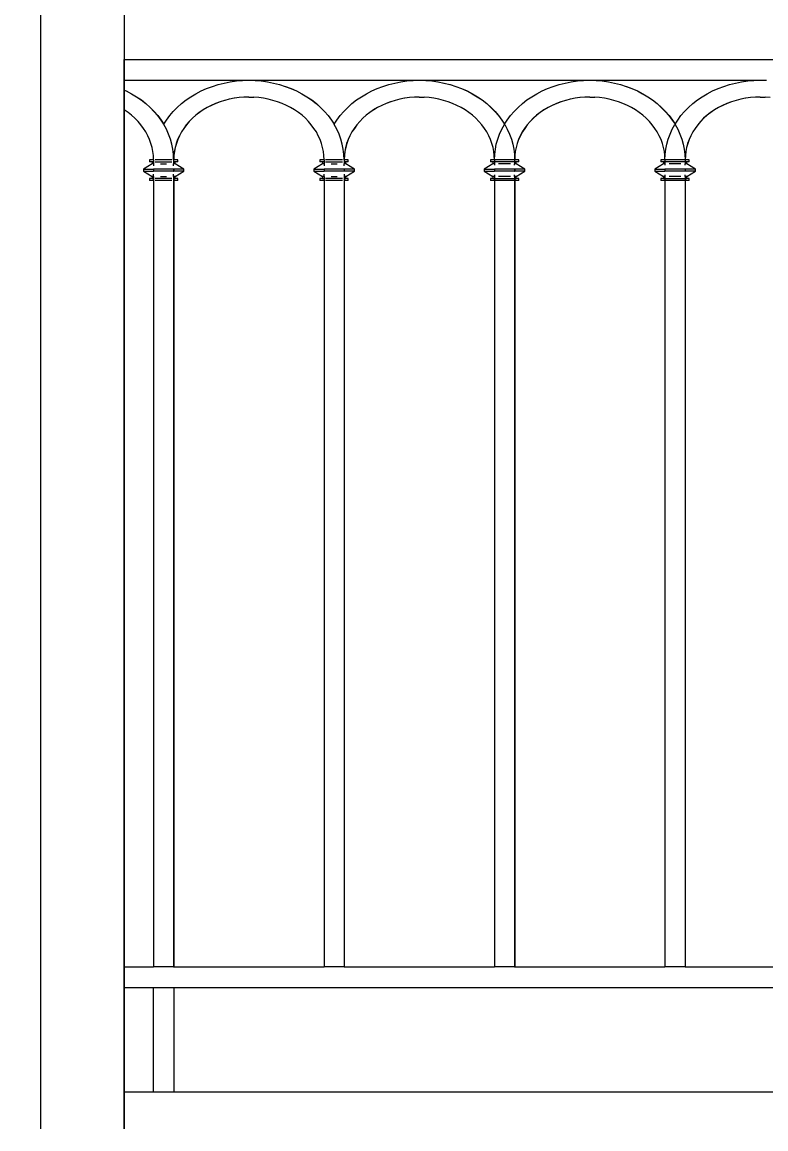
# Model space of a CAD drawing. Header units: millimetres. Extents: x -78046 to 260989, y -99288 to 158505.
# Drawn here: x 249422 to 250134, y 4667 to 5726 of the extents above; entities that cross this region are included whole.
import ezdxf

# ---------------------------------------------------------------- set-up
doc = ezdxf.new("R2010")
doc.units = ezdxf.units.MM
doc.header["$LTSCALE"] = 100
doc.header["$PDMODE"] = 98
doc.layers.get('Defpoints').update_dxf_attribs({"lineweight": 13})
doc.layers.add('-HATCH', color=8, linetype='Continuous', lineweight=5)
doc.layers.add('-LINE1', color=7, linetype='Continuous', lineweight=18)
doc.styles.add('AVANH', font='VHAVAN_2.TTF', dxfattribs={"width": 0.8})
doc.dimstyles.new('C_100A3', dxfattribs={"dimscale": 100, "dimtxt": 2.5, "dimasz": 1.2, "dimexe": 1.8, "dimexo": 0, "dimgap": 0.75, "dimtad": 1, "dimdec": 0, "dimzin": 0, "dimdsep": 46, "dimtxsty": 'AVANH', "dimblk": 'ARCHTICK', "dimcen": 0, "dimdle": 1.8, "dimclrd": 256, "dimclre": 256, "dimclrt": 7, "dimadec": 0, "dimazin": 0, "dimtfac": 0.0001, "dimtdec": 0, "dimtix": 1, "dimtmove": 2, "dimatfit": 3, "dimldrblk": 'ARCHTICK', "dimfxl": 1.8, "dimtolj": 1, "dimtzin": 0, "dimarcsym": 0})

# ---------------------------------------------------------------- blocks, each defined once
blk = doc.blocks.new('_ARCHTICK')
at = {"const_width": 0.15}
blk.add_lwpolyline([(-0.5, -0.5), (0.5, 0.5)], dxfattribs=at)
blk = doc.blocks.new('*D203')
at = {"layer": 'Defpoints', "lineweight": -2, "transparency": 16777216}
for p, q in [((250722.7, 4761.8), (250722.7, 3608.3)), ((249223.1, 4041.9), (249223.1, 3608.3)), ((249043.1, 3788.3), (250902.7, 3788.3))]:
    blk.add_line(p, q, dxfattribs=at)
at = {"layer": 'Defpoints', "color": 0, "transparency": 16777216}
for p in [(250722.7, 4761.8), (249223.1, 4041.9), (250722.7, 3788.3)]:
    blk.add_point(p, dxfattribs=at)
at = {"layer": 'Defpoints', "lineweight": -2, "transparency": 16777216, "xscale": 120, "yscale": 120, "zscale": 120, "rotation": 180}
blk.add_blockref('_ARCHTICK', (249223.1, 3788.3), dxfattribs=at)
at = {"layer": 'Defpoints', "lineweight": -2, "transparency": 16777216, "xscale": 120, "yscale": 120, "zscale": 120}
blk.add_blockref('_ARCHTICK', (250722.7, 3788.3), dxfattribs=at)
at = {"layer": 'Defpoints', "color": 7, "transparency": 16777216, "insert": (249972.9, 3992.6), "char_height": 250, "attachment_point": 5, "style": 'AVANH'}
blk.add_mtext('\\A1;1500', dxfattribs=at)

msp = doc.modelspace()

# ---------------------------------------------------------------- linework, layer by layer
at = {"layer": '-HATCH'}
for p, q in [((249519.4, 5690.6), (250422.4, 5690.6)), ((249519.4, 5670.6), (249519.4, 5690.6)), ((249519.4, 5661.4), (249519.4, 5670.6)), ((249632.9, 5670.6), (249519.4, 5670.6)), ((249621.1, 5669.3), (249627, 5670.1)), ((249627, 5670.1), (249632.9, 5670.6)), ((249645, 5670.6), (249632.9, 5670.6)), ((249645, 5670.6), (249650.8, 5670.1)), ((249796.1, 5670.6), (249645, 5670.6)), ((249650.9, 5670.1), (249650.8, 5670.1)), ((249650.9, 5670.1), (249656.7, 5669.3)), ((249784.3, 5669.3), (249790.2, 5670.1)), ((249790.2, 5670.1), (249796.1, 5670.6)), ((249808.2, 5670.6), (249796.1, 5670.6)), ((249808.2, 5670.6), (249814, 5670.1)), ((249959.3, 5670.6), (249808.2, 5670.6)), ((249814.1, 5670.1), (249814, 5670.1)), ((249814.1, 5670.1), (249819.9, 5669.3)), ((249947.5, 5669.3), (249953.4, 5670.1)), ((249953.4, 5670.1), (249959.3, 5670.6)), ((249971.4, 5670.6), (249959.3, 5670.6)), ((249971.4, 5670.6), (249977.2, 5670.1)), ((250122.5, 5670.6), (249971.4, 5670.6)), ((249977.3, 5670.1), (249977.2, 5670.1)), ((249977.3, 5670.1), (249983.1, 5669.3)), ((250110.7, 5669.3), (250116.6, 5670.1)), ((250116.6, 5670.1), (250122.5, 5670.6)), ((250134.6, 5670.6), (250122.5, 5670.6)), ((249519.4, 5661.4), (249521.4, 5660.6)), ((249519.4, 5661.4), (249521.3, 5660.6)), ((249519.4, 5642.4), (249519.4, 5661.4)), ((249519.4, 5661.4), (249519.4, 5661.4)), ((249521.3, 5660.6), (249526.4, 5657.9)), ((249521.4, 5660.6), (249526.5, 5657.9)), ((249588.2, 5657.9), (249593.3, 5660.6)), ((249593.3, 5660.6), (249598.5, 5662.9)), ((249598.5, 5662.9), (249604, 5664.9)), ((249604, 5664.9), (249609.6, 5666.7)), ((249609.6, 5666.7), (249615.3, 5668.1)), ((249615.3, 5668.1), (249621.1, 5669.3)), ((249656.7, 5669.3), (249656.8, 5669.3)), ((249656.8, 5669.3), (249662.5, 5668.1)), ((249662.5, 5668.1), (249662.6, 5668.1)), ((249662.6, 5668.1), (249668.2, 5666.7)), ((249668.2, 5666.7), (249668.3, 5666.7)), ((249668.3, 5666.7), (249673.8, 5664.9)), ((249673.8, 5664.9), (249679.2, 5662.9)), ((249673.8, 5664.9), (249673.9, 5664.9)), ((249673.9, 5664.9), (249679.4, 5662.9)), ((249679.2, 5662.9), (249684.5, 5660.6)), ((249679.4, 5662.9), (249684.6, 5660.6)), ((249684.5, 5660.6), (249689.6, 5657.9)), ((249684.6, 5660.6), (249689.7, 5657.9)), ((249751.4, 5657.9), (249756.5, 5660.6)), ((249756.5, 5660.6), (249761.7, 5662.9)), ((249761.7, 5662.9), (249767.2, 5664.9)), ((249767.2, 5664.9), (249772.8, 5666.7)), ((249772.8, 5666.7), (249778.5, 5668.1)), ((249778.5, 5668.1), (249784.3, 5669.3)), ((249819.9, 5669.3), (249820, 5669.3)), ((249820, 5669.3), (249825.7, 5668.1)), ((249825.7, 5668.1), (249825.8, 5668.1)), ((249825.8, 5668.1), (249831.4, 5666.7)), ((249831.4, 5666.7), (249831.5, 5666.7)), ((249831.5, 5666.7), (249837, 5664.9)), ((249837, 5664.9), (249842.4, 5662.9)), ((249837, 5664.9), (249837.1, 5664.9)), ((249837.1, 5664.9), (249842.6, 5662.9)), ((249842.4, 5662.9), (249847.7, 5660.6)), ((249842.6, 5662.9), (249847.8, 5660.6)), ((249847.7, 5660.6), (249852.7, 5657.9)), ((249847.8, 5660.6), (249852.9, 5657.9)), ((249914.6, 5657.9), (249919.7, 5660.6)), ((249919.7, 5660.6), (249924.9, 5662.9)), ((249924.9, 5662.9), (249930.4, 5664.9)), ((249930.4, 5664.9), (249936, 5666.7)), ((249936, 5666.7), (249941.7, 5668.1)), ((249941.7, 5668.1), (249947.5, 5669.3)), ((249983.1, 5669.3), (249983.2, 5669.3)), ((249983.2, 5669.3), (249988.9, 5668.1)), ((249988.9, 5668.1), (249989, 5668.1)), ((249989, 5668.1), (249994.6, 5666.7)), ((249994.6, 5666.7), (249994.7, 5666.7)), ((249994.7, 5666.7), (250000.2, 5664.9)), ((250000.2, 5664.9), (250005.6, 5662.9)), ((250000.2, 5664.9), (250000.3, 5664.9)), ((250000.3, 5664.9), (250005.7, 5662.9)), ((250005.6, 5662.9), (250010.9, 5660.6)), ((250005.7, 5662.9), (250011, 5660.6)), ((250010.9, 5660.6), (250015.9, 5657.9)), ((250011, 5660.6), (250016.1, 5657.9)), ((250077.8, 5657.9), (250082.9, 5660.6)), ((250082.9, 5660.6), (250088.1, 5662.9)), ((250088.1, 5662.9), (250093.6, 5664.9)), ((250093.6, 5664.9), (250099.2, 5666.7)), ((250099.2, 5666.7), (250104.9, 5668.1)), ((250104.9, 5668.1), (250110.7, 5669.3)), ((249526.4, 5657.9), (249531.2, 5655)), ((249526.5, 5657.9), (249531.3, 5655)), ((249531.2, 5655), (249535.8, 5651.9)), ((249531.3, 5655), (249536, 5651.9)), ((249535.8, 5651.9), (249540.2, 5648.5)), ((249536, 5651.9), (249540.3, 5648.5)), ((249574.4, 5648.5), (249578.8, 5651.9)), ((249578.8, 5651.9), (249583.4, 5655)), ((249583.4, 5655), (249588.2, 5657.9)), ((249607, 5648.5), (249602.9, 5646.7)), ((249607.2, 5648.5), (249603, 5646.7)), ((249611.3, 5650.2), (249607, 5648.5)), ((249611.5, 5650.2), (249607.2, 5648.5)), ((249611.5, 5650.2), (249611.3, 5650.2)), ((249615.7, 5651.5), (249611.5, 5650.2)), ((249615.9, 5651.5), (249615.7, 5651.5)), ((249620.2, 5652.7), (249615.9, 5651.5)), ((249620.4, 5652.7), (249620.2, 5652.7)), ((249624.8, 5653.6), (249620.4, 5652.7)), ((249625, 5653.6), (249624.8, 5653.6)), ((249629.5, 5654.2), (249625, 5653.6)), ((249629.6, 5654.2), (249629.5, 5654.2)), ((249634.2, 5654.6), (249629.6, 5654.2)), ((249634.3, 5654.6), (249634.2, 5654.6)), ((249638.9, 5654.7), (249634.3, 5654.6)), ((249638.9, 5654.7), (249643.6, 5654.6)), ((249648.3, 5654.2), (249643.6, 5654.6)), ((249652.9, 5653.6), (249648.3, 5654.2)), ((249657.5, 5652.7), (249652.9, 5653.6)), ((249662, 5651.5), (249657.5, 5652.7)), ((249666.4, 5650.2), (249662, 5651.5)), ((249670.7, 5648.5), (249666.4, 5650.2)), ((249674.9, 5646.7), (249670.7, 5648.5)), ((249689.6, 5657.9), (249694.4, 5655)), ((249689.7, 5657.9), (249694.5, 5655)), ((249694.4, 5655), (249699, 5651.9)), ((249694.5, 5655), (249699.2, 5651.9)), ((249699, 5651.9), (249703.4, 5648.5)), ((249699.2, 5651.9), (249703.5, 5648.5)), ((249737.6, 5648.5), (249741.9, 5651.9)), ((249741.9, 5651.9), (249746.6, 5655)), ((249746.6, 5655), (249751.4, 5657.9)), ((249770.2, 5648.5), (249766.1, 5646.7)), ((249770.4, 5648.5), (249766.2, 5646.7)), ((249774.5, 5650.2), (249770.2, 5648.5)), ((249774.7, 5650.2), (249770.4, 5648.5)), ((249774.7, 5650.2), (249774.5, 5650.2)), ((249778.9, 5651.5), (249774.7, 5650.2)), ((249779.1, 5651.5), (249778.9, 5651.5)), ((249783.4, 5652.7), (249779.1, 5651.5)), ((249783.6, 5652.7), (249783.4, 5652.7)), ((249788, 5653.6), (249783.6, 5652.7)), ((249788.2, 5653.6), (249788, 5653.6)), ((249792.7, 5654.2), (249788.2, 5653.6)), ((249792.8, 5654.2), (249792.7, 5654.2)), ((249797.4, 5654.6), (249792.8, 5654.2)), ((249797.5, 5654.6), (249797.4, 5654.6)), ((249802.1, 5654.7), (249797.5, 5654.6)), ((249802.1, 5654.7), (249806.8, 5654.6)), ((249811.5, 5654.2), (249806.8, 5654.6)), ((249816.1, 5653.6), (249811.5, 5654.2)), ((249820.7, 5652.7), (249816.1, 5653.6)), ((249825.2, 5651.5), (249820.7, 5652.7)), ((249829.6, 5650.2), (249825.2, 5651.5)), ((249833.9, 5648.5), (249829.6, 5650.2)), ((249838.1, 5646.7), (249833.9, 5648.5)), ((249852.7, 5657.9), (249857.6, 5655)), ((249852.9, 5657.9), (249857.7, 5655)), ((249857.6, 5655), (249862.2, 5651.9)), ((249857.7, 5655), (249862.3, 5651.9)), ((249862.2, 5651.9), (249866.6, 5648.5)), ((249862.3, 5651.9), (249866.7, 5648.5)), ((249900.8, 5648.5), (249905.1, 5651.9)), ((249905.1, 5651.9), (249909.8, 5655)), ((249909.8, 5655), (249914.6, 5657.9)), ((249933.4, 5648.5), (249929.3, 5646.7)), ((249933.6, 5648.5), (249929.4, 5646.7)), ((249937.7, 5650.2), (249933.4, 5648.5)), ((249937.9, 5650.2), (249933.6, 5648.5)), ((249937.9, 5650.2), (249937.7, 5650.2)), ((249942.1, 5651.5), (249937.9, 5650.2)), ((249942.3, 5651.5), (249942.1, 5651.5)), ((249946.6, 5652.7), (249942.3, 5651.5)), ((249946.8, 5652.7), (249946.6, 5652.7)), ((249951.2, 5653.6), (249946.8, 5652.7)), ((249951.4, 5653.6), (249951.2, 5653.6)), ((249955.9, 5654.2), (249951.4, 5653.6)), ((249956, 5654.2), (249955.9, 5654.2)), ((249960.6, 5654.6), (249956, 5654.2)), ((249960.7, 5654.6), (249960.6, 5654.6)), ((249965.3, 5654.7), (249960.7, 5654.6)), ((249965.3, 5654.7), (249970, 5654.6)), ((249974.7, 5654.2), (249970, 5654.6)), ((249979.3, 5653.6), (249974.7, 5654.2)), ((249983.9, 5652.7), (249979.3, 5653.6)), ((249988.4, 5651.5), (249983.9, 5652.7)), ((249992.8, 5650.2), (249988.4, 5651.5)), ((249997.1, 5648.5), (249992.8, 5650.2)), ((250001.3, 5646.7), (249997.1, 5648.5)), ((250015.9, 5657.9), (250020.8, 5655)), ((250016.1, 5657.9), (250020.9, 5655)), ((250020.8, 5655), (250025.4, 5651.9)), ((250020.9, 5655), (250025.5, 5651.9)), ((250025.4, 5651.9), (250029.8, 5648.5)), ((250025.5, 5651.9), (250029.9, 5648.5)), ((250064, 5648.5), (250068.3, 5651.9)), ((250068.3, 5651.9), (250073, 5655)), ((250073, 5655), (250077.8, 5657.9)), ((250096.6, 5648.5), (250092.5, 5646.7)), ((250096.8, 5648.5), (250092.6, 5646.7)), ((250100.9, 5650.2), (250096.6, 5648.5)), ((250101.1, 5650.2), (250096.8, 5648.5)), ((250101.1, 5650.2), (250100.9, 5650.2)), ((250105.3, 5651.5), (250101.1, 5650.2)), ((250105.5, 5651.5), (250105.3, 5651.5)), ((250109.8, 5652.7), (250105.5, 5651.5)), ((250110, 5652.7), (250109.8, 5652.7)), ((250114.4, 5653.6), (250110, 5652.7)), ((250114.6, 5653.6), (250114.4, 5653.6)), ((250119.1, 5654.2), (250114.6, 5653.6)), ((250119.2, 5654.2), (250119.1, 5654.2)), ((250123.8, 5654.6), (250119.2, 5654.2)), ((250123.9, 5654.6), (250123.8, 5654.6)), ((250128.5, 5654.7), (250123.9, 5654.6)), ((250128.5, 5654.7), (250133.2, 5654.6)), ((250137.9, 5654.2), (250133.2, 5654.6)), ((249519.4, 4821.7), (249519.4, 5642.4)), ((249519.5, 5642.3), (249519.4, 5642.4)), ((249523.2, 5639.8), (249519.5, 5642.3)), ((249526.6, 5637.2), (249523.2, 5639.8)), ((249540.2, 5648.5), (249544.3, 5644.8)), ((249540.3, 5648.5), (249544.4, 5644.8)), ((249544.3, 5644.8), (249548, 5641)), ((249544.4, 5644.8), (249548.2, 5641)), ((249548, 5641), (249551.5, 5637)), ((249548.2, 5641), (249551.7, 5637)), ((249563.1, 5637), (249566.5, 5641)), ((249566.5, 5641), (249570.3, 5644.8)), ((249570.3, 5644.8), (249574.4, 5648.5)), ((249591.4, 5639.8), (249588, 5637.2)), ((249591.6, 5639.8), (249588.1, 5637.2)), ((249595.1, 5642.3), (249591.4, 5639.8)), ((249595.2, 5642.3), (249591.6, 5639.8)), ((249598.9, 5644.6), (249595.1, 5642.3)), ((249599, 5644.6), (249595.2, 5642.3)), ((249602.9, 5646.7), (249598.9, 5644.6)), ((249603, 5646.7), (249599, 5644.6)), ((249678.9, 5644.6), (249674.9, 5646.7)), ((249682.7, 5642.3), (249678.9, 5644.6)), ((249686.4, 5639.8), (249682.7, 5642.3)), ((249689.8, 5637.2), (249686.4, 5639.8)), ((249703.4, 5648.5), (249707.5, 5644.8)), ((249703.5, 5648.5), (249707.6, 5644.8)), ((249707.5, 5644.8), (249711.2, 5641)), ((249707.6, 5644.8), (249711.4, 5641)), ((249711.2, 5641), (249714.7, 5637)), ((249711.4, 5641), (249714.9, 5637)), ((249726.3, 5637), (249729.7, 5641)), ((249729.7, 5641), (249733.5, 5644.8)), ((249733.5, 5644.8), (249737.6, 5648.5)), ((249754.6, 5639.8), (249751.2, 5637.2)), ((249754.7, 5639.8), (249751.3, 5637.2)), ((249758.3, 5642.3), (249754.6, 5639.8)), ((249758.4, 5642.3), (249754.7, 5639.8)), ((249762.1, 5644.6), (249758.3, 5642.3)), ((249762.2, 5644.6), (249758.4, 5642.3)), ((249766.1, 5646.7), (249762.1, 5644.6)), ((249766.2, 5646.7), (249762.2, 5644.6)), ((249842.1, 5644.6), (249838.1, 5646.7)), ((249845.9, 5642.3), (249842.1, 5644.6)), ((249849.6, 5639.8), (249845.9, 5642.3)), ((249853, 5637.2), (249849.6, 5639.8)), ((249866.6, 5648.5), (249870.6, 5644.8)), ((249866.7, 5648.5), (249870.8, 5644.8)), ((249870.6, 5644.8), (249874.4, 5641)), ((249870.8, 5644.8), (249874.6, 5641)), ((249874.4, 5641), (249877.9, 5637)), ((249874.6, 5641), (249878, 5637)), ((249889.4, 5637), (249892.9, 5641)), ((249892.9, 5641), (249896.7, 5644.8)), ((249896.7, 5644.8), (249900.8, 5648.5)), ((249917.8, 5639.8), (249914.4, 5637.2)), ((249917.9, 5639.8), (249914.5, 5637.2)), ((249921.4, 5642.3), (249917.8, 5639.8)), ((249921.6, 5642.3), (249917.9, 5639.8)), ((249925.3, 5644.6), (249921.4, 5642.3)), ((249925.4, 5644.6), (249921.6, 5642.3)), ((249929.3, 5646.7), (249925.3, 5644.6)), ((249929.4, 5646.7), (249925.4, 5644.6)), ((250005.3, 5644.6), (250001.3, 5646.7)), ((250009.1, 5642.3), (250005.3, 5644.6)), ((250012.7, 5639.8), (250009.1, 5642.3)), ((250016.2, 5637.2), (250012.7, 5639.8)), ((250029.8, 5648.5), (250033.8, 5644.8)), ((250029.9, 5648.5), (250034, 5644.8)), ((250033.8, 5644.8), (250037.6, 5641)), ((250034, 5644.8), (250037.8, 5641)), ((250037.6, 5641), (250041.1, 5637)), ((250037.8, 5641), (250041.2, 5637)), ((250052.6, 5637), (250056.1, 5641)), ((250056.1, 5641), (250059.9, 5644.8)), ((250059.9, 5644.8), (250064, 5648.5)), ((250081, 5639.8), (250077.6, 5637.2)), ((250081.1, 5639.8), (250077.7, 5637.2)), ((250084.6, 5642.3), (250081, 5639.8)), ((250084.8, 5642.3), (250081.1, 5639.8)), ((250088.5, 5644.6), (250084.6, 5642.3)), ((250088.6, 5644.6), (250084.8, 5642.3)), ((250092.5, 5646.7), (250088.5, 5644.6)), ((250092.6, 5646.7), (250088.6, 5644.6)), ((249529.8, 5634.3), (249526.6, 5637.2)), ((249532.8, 5631.3), (249529.8, 5634.3)), ((249535.6, 5628.1), (249532.8, 5631.3)), ((249538, 5624.7), (249535.6, 5628.1)), ((249551.5, 5637), (249554.7, 5632.7)), ((249551.7, 5637), (249554.8, 5632.7)), ((249554.7, 5632.7), (249557.3, 5628.7)), ((249554.8, 5632.7), (249557.4, 5628.8)), ((249557.3, 5628.7), (249557.4, 5628.8)), ((249557.5, 5628.3), (249557.3, 5628.7)), ((249557.4, 5628.8), (249559.9, 5632.7)), ((249560, 5623.8), (249557.5, 5628.3)), ((249559.9, 5632.7), (249563.1, 5637)), ((249579, 5628.1), (249576.5, 5624.7)), ((249579.2, 5628.1), (249576.7, 5624.7)), ((249581.8, 5631.3), (249579, 5628.1)), ((249581.9, 5631.3), (249579.2, 5628.1)), ((249584.8, 5634.3), (249581.8, 5631.3)), ((249584.9, 5634.3), (249581.9, 5631.3)), ((249588, 5637.2), (249584.8, 5634.3)), ((249588.1, 5637.2), (249584.9, 5634.3)), ((249693, 5634.3), (249689.8, 5637.2)), ((249696, 5631.3), (249693, 5634.3)), ((249698.7, 5628.1), (249696, 5631.3)), ((249701.2, 5624.7), (249698.7, 5628.1)), ((249714.7, 5637), (249717.9, 5632.7)), ((249714.9, 5637), (249718, 5632.7)), ((249717.9, 5632.7), (249720.5, 5628.7)), ((249718, 5632.7), (249720.6, 5628.8)), ((249720.5, 5628.7), (249720.6, 5628.8)), ((249720.7, 5628.3), (249720.5, 5628.7)), ((249720.6, 5628.8), (249723.1, 5632.7)), ((249723.1, 5623.8), (249720.7, 5628.3)), ((249723.1, 5632.7), (249726.3, 5637)), ((249742.2, 5628.1), (249739.7, 5624.7)), ((249742.4, 5628.1), (249739.9, 5624.7)), ((249745, 5631.3), (249742.2, 5628.1)), ((249745.1, 5631.3), (249742.4, 5628.1)), ((249747.9, 5634.3), (249745, 5631.3)), ((249748.1, 5634.3), (249745.1, 5631.3)), ((249751.2, 5637.2), (249747.9, 5634.3)), ((249751.3, 5637.2), (249748.1, 5634.3)), ((249856.2, 5634.3), (249853, 5637.2)), ((249859.2, 5631.3), (249856.2, 5634.3)), ((249861.9, 5628.1), (249859.2, 5631.3)), ((249864.4, 5624.7), (249861.9, 5628.1)), ((249877.9, 5637), (249881.1, 5632.7)), ((249878, 5637), (249881.2, 5632.7)), ((249881, 5623.8), (249883.5, 5628.3)), ((249881.1, 5632.7), (249883.7, 5628.7)), ((249881.2, 5632.7), (249883.7, 5628.8)), ((249883.5, 5628.3), (249883.7, 5628.7)), ((249883.7, 5628.8), (249886.3, 5632.7)), ((249883.7, 5628.7), (249883.7, 5628.8)), ((249883.7, 5628.7), (249883.9, 5628.3)), ((249883.9, 5628.3), (249886.3, 5623.8)), ((249886.3, 5632.7), (249889.4, 5637)), ((249905.4, 5628.1), (249902.9, 5624.7)), ((249905.5, 5628.1), (249903.1, 5624.7)), ((249908.2, 5631.3), (249905.4, 5628.1)), ((249908.3, 5631.3), (249905.5, 5628.1)), ((249911.1, 5634.3), (249908.2, 5631.3)), ((249911.3, 5634.3), (249908.3, 5631.3)), ((249914.4, 5637.2), (249911.1, 5634.3)), ((249914.5, 5637.2), (249911.3, 5634.3)), ((250019.4, 5634.3), (250016.2, 5637.2)), ((250022.4, 5631.3), (250019.4, 5634.3)), ((250025.1, 5628.1), (250022.4, 5631.3)), ((250027.6, 5624.7), (250025.1, 5628.1)), ((250041.1, 5637), (250044.3, 5632.7)), ((250041.2, 5637), (250044.4, 5632.7)), ((250044.2, 5623.8), (250046.7, 5628.3)), ((250044.3, 5632.7), (250046.9, 5628.7)), ((250044.4, 5632.7), (250046.9, 5628.8)), ((250046.7, 5628.3), (250046.9, 5628.7)), ((250046.9, 5628.8), (250049.5, 5632.7)), ((250046.9, 5628.7), (250046.9, 5628.8)), ((250046.9, 5628.7), (250047.1, 5628.3)), ((250047.1, 5628.3), (250049.5, 5623.8)), ((250049.5, 5632.7), (250052.6, 5637)), ((250068.6, 5628.1), (250066.1, 5624.7)), ((250068.7, 5628.1), (250066.3, 5624.7)), ((250071.4, 5631.3), (250068.6, 5628.1)), ((250071.5, 5631.3), (250068.7, 5628.1)), ((250074.3, 5634.3), (250071.4, 5631.3)), ((250074.5, 5634.3), (250071.5, 5631.3)), ((250077.6, 5637.2), (250074.3, 5634.3)), ((250077.7, 5637.2), (250074.5, 5634.3)), ((249540.3, 5621.3), (249538, 5624.7)), ((249542.2, 5617.7), (249540.3, 5621.3)), ((249543.9, 5614), (249542.2, 5617.7)), ((249562.1, 5619.2), (249560, 5623.8)), ((249563.8, 5614.4), (249562.1, 5619.2)), ((249572.4, 5617.7), (249570.7, 5614)), ((249572.5, 5617.7), (249570.8, 5614)), ((249574.3, 5621.3), (249572.4, 5617.7)), ((249574.4, 5621.3), (249572.5, 5617.7)), ((249576.5, 5624.7), (249574.3, 5621.3)), ((249576.7, 5624.7), (249574.4, 5621.3)), ((249703.5, 5621.3), (249701.2, 5624.7)), ((249705.4, 5617.7), (249703.5, 5621.3)), ((249707.1, 5614), (249705.4, 5617.7)), ((249725.3, 5619.2), (249723.1, 5623.8)), ((249727, 5614.4), (249725.3, 5619.2)), ((249735.6, 5617.7), (249733.9, 5614)), ((249735.7, 5617.7), (249734, 5614)), ((249737.5, 5621.3), (249735.6, 5617.7)), ((249737.6, 5621.3), (249735.7, 5617.7)), ((249739.7, 5624.7), (249737.5, 5621.3)), ((249739.9, 5624.7), (249737.6, 5621.3)), ((249866.7, 5621.3), (249864.4, 5624.7)), ((249868.6, 5617.7), (249866.7, 5621.3)), ((249870.3, 5614), (249868.6, 5617.7)), ((249877.2, 5614.4), (249878.9, 5619.2)), ((249878.9, 5619.2), (249881, 5623.8)), ((249886.3, 5623.8), (249888.4, 5619.2)), ((249888.4, 5619.2), (249890.2, 5614.4)), ((249898.8, 5617.7), (249897.1, 5614)), ((249898.9, 5617.7), (249897.2, 5614)), ((249900.7, 5621.3), (249898.8, 5617.7)), ((249900.8, 5621.3), (249898.9, 5617.7)), ((249902.9, 5624.7), (249900.7, 5621.3)), ((249903.1, 5624.7), (249900.8, 5621.3)), ((250029.8, 5621.3), (250027.6, 5624.7)), ((250031.8, 5617.7), (250029.8, 5621.3)), ((250033.5, 5614), (250031.8, 5617.7)), ((250040.4, 5614.4), (250042.1, 5619.2)), ((250042.1, 5619.2), (250044.2, 5623.8)), ((250049.5, 5623.8), (250051.6, 5619.2)), ((250051.6, 5619.2), (250053.4, 5614.4)), ((250062, 5617.7), (250060.3, 5614)), ((250062.1, 5617.7), (250060.4, 5614)), ((250063.9, 5621.3), (250062, 5617.7)), ((250064, 5621.3), (250062.1, 5617.7)), ((250066.1, 5624.7), (250063.9, 5621.3)), ((250066.3, 5624.7), (250064, 5621.3)), ((249545.2, 5610.3), (249543.9, 5614)), ((249546.3, 5606.4), (249545.2, 5610.3)), ((249547.1, 5602.6), (249546.3, 5606.4)), ((249565.1, 5609.6), (249563.8, 5614.4)), ((249566.1, 5604.7), (249565.1, 5609.6)), ((249568.3, 5606.4), (249567.5, 5602.6)), ((249568.4, 5606.4), (249567.6, 5602.6)), ((249569.3, 5610.3), (249568.3, 5606.4)), ((249569.5, 5610.3), (249568.4, 5606.4)), ((249570.7, 5614), (249569.3, 5610.3)), ((249570.8, 5614), (249569.5, 5610.3)), ((249708.4, 5610.3), (249707.1, 5614)), ((249709.5, 5606.4), (249708.4, 5610.3)), ((249710.3, 5602.6), (249709.5, 5606.4)), ((249728.3, 5609.6), (249727, 5614.4)), ((249729.3, 5604.7), (249728.3, 5609.6)), ((249731.5, 5606.4), (249730.7, 5602.6)), ((249731.6, 5606.4), (249730.8, 5602.6)), ((249732.5, 5610.3), (249731.5, 5606.4)), ((249732.7, 5610.3), (249731.6, 5606.4)), ((249733.9, 5614), (249732.5, 5610.3)), ((249734, 5614), (249732.7, 5610.3)), ((249871.6, 5610.3), (249870.3, 5614)), ((249872.7, 5606.4), (249871.6, 5610.3)), ((249873.5, 5602.6), (249872.7, 5606.4)), ((249874.9, 5604.7), (249875.8, 5609.6)), ((249875.8, 5609.6), (249877.2, 5614.4)), ((249890.2, 5614.4), (249891.5, 5609.6)), ((249891.5, 5609.6), (249892.5, 5604.7)), ((249894.7, 5606.4), (249893.9, 5602.6)), ((249894.8, 5606.4), (249894, 5602.6)), ((249895.7, 5610.3), (249894.7, 5606.4)), ((249895.9, 5610.3), (249894.8, 5606.4)), ((249897.1, 5614), (249895.7, 5610.3)), ((249897.2, 5614), (249895.9, 5610.3)), ((250034.8, 5610.3), (250033.5, 5614)), ((250035.9, 5606.4), (250034.8, 5610.3)), ((250036.7, 5602.6), (250035.9, 5606.4)), ((250038.1, 5604.7), (250039, 5609.6)), ((250039, 5609.6), (250040.4, 5614.4)), ((250053.4, 5614.4), (250054.7, 5609.6)), ((250054.7, 5609.6), (250055.7, 5604.7)), ((250057.9, 5606.4), (250057.1, 5602.6)), ((250058, 5606.4), (250057.2, 5602.6)), ((250058.9, 5610.3), (250057.9, 5606.4)), ((250059.1, 5610.3), (250058, 5606.4)), ((250060.3, 5614), (250058.9, 5610.3)), ((250060.4, 5614), (250059.1, 5610.3)), ((249547.5, 5598.7), (249547.1, 5602.6)), ((249547.7, 5594.7), (249547.5, 5598.7)), ((249566.7, 5599.7), (249566.1, 5604.7)), ((249566.9, 5594.8), (249566.7, 5599.7)), ((249567, 5598.7), (249566.9, 5594.8)), ((249567.5, 5602.6), (249567, 5598.7)), ((249567.2, 5598.7), (249567, 5594.8)), ((249567.6, 5602.6), (249567.2, 5598.7)), ((249710.7, 5598.7), (249710.3, 5602.6)), ((249710.9, 5594.7), (249710.7, 5598.7)), ((249729.9, 5599.7), (249729.3, 5604.7)), ((249730.1, 5594.8), (249729.9, 5599.7)), ((249730.2, 5598.7), (249730.1, 5594.8)), ((249730.7, 5602.6), (249730.2, 5598.7)), ((249730.4, 5598.7), (249730.2, 5594.8)), ((249730.8, 5602.6), (249730.4, 5598.7)), ((249873.9, 5598.7), (249873.5, 5602.6)), ((249874.1, 5594.7), (249873.9, 5598.7)), ((249874.1, 5594.7), (249874.3, 5599.7)), ((249874.3, 5599.7), (249874.9, 5604.7)), ((249892.5, 5604.7), (249893.1, 5599.7)), ((249893.1, 5599.7), (249893.3, 5594.7)), ((249893.4, 5598.7), (249893.3, 5594.7)), ((249893.9, 5602.6), (249893.4, 5598.7)), ((249893.6, 5598.7), (249893.4, 5594.7)), ((249894, 5602.6), (249893.6, 5598.7)), ((250037.1, 5598.7), (250036.7, 5602.6)), ((250037.3, 5594.7), (250037.1, 5598.7)), ((250037.3, 5594.7), (250037.5, 5599.7)), ((250037.5, 5599.7), (250038.1, 5604.7)), ((250055.7, 5604.7), (250056.3, 5599.7)), ((250056.3, 5599.7), (250056.5, 5594.7)), ((250056.6, 5598.7), (250056.5, 5594.7)), ((250057.1, 5602.6), (250056.6, 5598.7)), ((250056.8, 5598.7), (250056.6, 5594.7)), ((250057.2, 5602.6), (250056.8, 5598.7)), ((249546.2, 5590.7), (249537.9, 5585.7)), ((249537.9, 5585.7), (249537.9, 5583.7)), ((249537.9, 5585.7), (249547.7, 5585.7)), ((249543.8, 5594.7), (249543.8, 5592.7)), ((249547.7, 5594.7), (249543.8, 5594.7)), ((249546.2, 5592.7), (249543.8, 5592.7)), ((249546.2, 5592.7), (249546.2, 5590.7)), ((249547.7, 5592.7), (249546.2, 5592.7)), ((249547.7, 5590.7), (249546.2, 5590.7)), ((249547.7, 5594.7), (249547.7, 5592.7)), ((249547.7, 5592.7), (249547.7, 5590.7)), ((249547.7, 5590.7), (249547.7, 5588.7)), ((249547.7, 5585.7), (249547.7, 5583.7)), ((249566.9, 5585.7), (249547.7, 5585.7)), ((249565.3, 5594.7), (249549.2, 5594.7)), ((249549.2, 5592.7), (249565.3, 5592.7)), ((249554.4, 5590.7), (249560.2, 5590.7)), ((249566.9, 5594.7), (249566.9, 5594.8)), ((249567, 5594.7), (249566.9, 5594.7)), ((249566.9, 5594.7), (249566.9, 5592.7)), ((249566.9, 5592.7), (249566.9, 5590.7)), ((249567, 5592.7), (249566.9, 5592.7)), ((249566.9, 5589.3), (249566.9, 5590.7)), ((249566.9, 5590.7), (249567, 5590.7)), ((249566.9, 5588.7), (249566.9, 5589.3)), ((249566.9, 5585.7), (249566.9, 5583.7)), ((249567, 5585.7), (249566.9, 5585.7)), ((249567, 5594.7), (249567, 5594.8)), ((249570.9, 5594.7), (249567, 5594.7)), ((249567, 5592.7), (249567, 5590.7)), ((249568.5, 5592.7), (249567, 5592.7)), ((249568.5, 5590.7), (249567, 5590.7)), ((249567, 5585.7), (249567, 5583.7)), ((249576.8, 5585.7), (249567, 5585.7)), ((249568.5, 5590.7), (249568.5, 5592.7)), ((249570.9, 5592.7), (249568.5, 5592.7)), ((249576.8, 5585.7), (249568.5, 5590.7)), ((249570.9, 5592.7), (249570.9, 5594.7)), ((249576.8, 5583.7), (249576.8, 5585.7)), ((249709.4, 5590.7), (249701.1, 5585.7)), ((249701.1, 5585.7), (249701.1, 5583.7)), ((249701.1, 5585.7), (249710.9, 5585.7)), ((249707, 5594.7), (249707, 5592.7)), ((249710.9, 5594.7), (249707, 5594.7)), ((249709.4, 5592.7), (249707, 5592.7)), ((249709.4, 5592.7), (249709.4, 5590.7)), ((249710.9, 5592.7), (249709.4, 5592.7)), ((249710.9, 5590.7), (249709.4, 5590.7)), ((249710.9, 5594.7), (249710.9, 5592.7)), ((249710.9, 5592.7), (249710.9, 5590.7)), ((249710.9, 5590.7), (249710.9, 5588.7)), ((249710.9, 5585.7), (249710.9, 5583.7)), ((249730.1, 5585.7), (249710.9, 5585.7)), ((249728.5, 5594.7), (249712.4, 5594.7)), ((249712.4, 5592.7), (249728.5, 5592.7)), ((249717.6, 5590.7), (249723.4, 5590.7)), ((249730.1, 5594.7), (249730.1, 5594.8)), ((249730.2, 5594.7), (249730.1, 5594.7)), ((249730.1, 5594.7), (249730.1, 5592.7)), ((249730.1, 5592.7), (249730.1, 5590.7)), ((249730.2, 5592.7), (249730.1, 5592.7)), ((249730.1, 5590.7), (249730.2, 5590.7)), ((249730.1, 5589.3), (249730.1, 5590.7)), ((249730.1, 5588.7), (249730.1, 5589.3)), ((249730.1, 5585.7), (249730.1, 5583.7)), ((249730.2, 5585.7), (249730.1, 5585.7)), ((249730.2, 5594.7), (249730.2, 5594.8)), ((249734.1, 5594.7), (249730.2, 5594.7)), ((249730.2, 5592.7), (249730.2, 5590.7)), ((249731.7, 5592.7), (249730.2, 5592.7)), ((249731.7, 5590.7), (249730.2, 5590.7)), ((249730.2, 5585.7), (249730.2, 5583.7)), ((249740, 5585.7), (249730.2, 5585.7)), ((249731.7, 5590.7), (249731.7, 5592.7)), ((249734.1, 5592.7), (249731.7, 5592.7)), ((249740, 5585.7), (249731.7, 5590.7)), ((249734.1, 5592.7), (249734.1, 5594.7)), ((249740, 5583.7), (249740, 5585.7)), ((249872.6, 5590.7), (249864.3, 5585.7)), ((249864.3, 5585.7), (249864.3, 5583.7)), ((249864.3, 5585.7), (249874.1, 5585.7)), ((249870.2, 5594.7), (249870.2, 5592.7)), ((249874.1, 5594.7), (249870.2, 5594.7)), ((249872.6, 5592.7), (249870.2, 5592.7)), ((249872.6, 5592.7), (249872.6, 5590.7)), ((249874.1, 5592.7), (249872.6, 5592.7)), ((249874.1, 5590.7), (249872.6, 5590.7)), ((249874.1, 5594.7), (249874.1, 5592.7)), ((249893.3, 5594.7), (249874.1, 5594.7)), ((249874.1, 5592.7), (249874.1, 5590.7)), ((249893.3, 5592.7), (249874.1, 5592.7)), ((249874.1, 5590.7), (249874.1, 5589.3)), ((249874.1, 5585.7), (249874.1, 5583.7)), ((249893.3, 5585.7), (249874.1, 5585.7)), ((249889.4, 5590.7), (249878, 5590.7)), ((249893.4, 5594.7), (249893.3, 5594.7)), ((249893.3, 5594.7), (249893.3, 5592.7)), ((249893.3, 5592.7), (249893.3, 5590.7)), ((249893.4, 5592.7), (249893.3, 5592.7)), ((249893.3, 5589.3), (249893.3, 5590.7)), ((249893.3, 5590.7), (249893.4, 5590.7)), ((249893.3, 5585.7), (249893.3, 5583.7)), ((249893.4, 5585.7), (249893.3, 5585.7)), ((249897.3, 5594.7), (249893.4, 5594.7)), ((249893.4, 5592.7), (249893.4, 5590.7)), ((249894.9, 5592.7), (249893.4, 5592.7)), ((249894.9, 5590.7), (249893.4, 5590.7)), ((249893.4, 5585.7), (249893.4, 5583.7)), ((249903.2, 5585.7), (249893.4, 5585.7)), ((249894.9, 5590.7), (249894.9, 5592.7)), ((249897.3, 5592.7), (249894.9, 5592.7)), ((249903.2, 5585.7), (249894.9, 5590.7)), ((249897.3, 5592.7), (249897.3, 5594.7)), ((249903.2, 5583.7), (249903.2, 5585.7)), ((250035.8, 5590.7), (250027.5, 5585.7)), ((250027.5, 5585.7), (250027.5, 5583.7)), ((250027.5, 5585.7), (250037.3, 5585.7)), ((250033.4, 5594.7), (250033.4, 5592.7)), ((250037.3, 5594.7), (250033.4, 5594.7)), ((250035.8, 5592.7), (250033.4, 5592.7)), ((250035.8, 5592.7), (250035.8, 5590.7)), ((250037.3, 5592.7), (250035.8, 5592.7)), ((250037.3, 5590.7), (250035.8, 5590.7)), ((250037.3, 5594.7), (250037.3, 5592.7)), ((250056.5, 5594.7), (250037.3, 5594.7)), ((250037.3, 5592.7), (250037.3, 5590.7)), ((250056.5, 5592.7), (250037.3, 5592.7)), ((250037.3, 5590.7), (250037.3, 5589.3)), ((250037.3, 5585.7), (250037.3, 5583.7)), ((250056.5, 5585.7), (250037.3, 5585.7)), ((250052.6, 5590.7), (250041.2, 5590.7)), ((250056.6, 5594.7), (250056.5, 5594.7)), ((250056.5, 5594.7), (250056.5, 5592.7)), ((250056.5, 5592.7), (250056.5, 5590.7)), ((250056.6, 5592.7), (250056.5, 5592.7)), ((250056.5, 5589.3), (250056.5, 5590.7)), ((250056.5, 5590.7), (250056.6, 5590.7)), ((250056.5, 5585.7), (250056.5, 5583.7)), ((250056.6, 5585.7), (250056.5, 5585.7)), ((250060.5, 5594.7), (250056.6, 5594.7)), ((250056.6, 5592.7), (250056.6, 5590.7)), ((250058.1, 5592.7), (250056.6, 5592.7)), ((250058.1, 5590.7), (250056.6, 5590.7)), ((250056.6, 5585.7), (250056.6, 5583.7)), ((250066.4, 5585.7), (250056.6, 5585.7)), ((250058.1, 5590.7), (250058.1, 5592.7)), ((250060.5, 5592.7), (250058.1, 5592.7)), ((250066.4, 5585.7), (250058.1, 5590.7)), ((250060.5, 5592.7), (250060.5, 5594.7)), ((250066.4, 5583.7), (250066.4, 5585.7)), ((249537.9, 5583.7), (249546.2, 5578.7)), ((249537.9, 5583.7), (249547.7, 5583.7)), ((249543.8, 5576.7), (249543.8, 5574.7)), ((249546.2, 5576.7), (249543.8, 5576.7)), ((249547.7, 5574.7), (249543.8, 5574.7)), ((249546.2, 5578.7), (249546.2, 5576.7)), ((249547.7, 5578.7), (249546.2, 5578.7)), ((249546.2, 5576.7), (249547.7, 5576.7)), ((249566.9, 5583.7), (249547.7, 5583.7)), ((249547.7, 5578.7), (249547.7, 5580.7)), ((249547.7, 5578.7), (249547.7, 5576.7)), ((249547.7, 5576.7), (249547.7, 5574.7)), ((249547.7, 5574.7), (249547.7, 4821.7)), ((249554.3, 5576.7), (249549.2, 5576.7)), ((249565.3, 5574.7), (249549.2, 5574.7)), ((249565.3, 5576.7), (249554.3, 5576.7)), ((249554.4, 5578.7), (249560.2, 5578.7)), ((249566.9, 5583.7), (249567, 5583.7)), ((249566.9, 5580.1), (249566.9, 5580.7)), ((249566.9, 5578.7), (249566.9, 5580.1)), ((249566.9, 5578.7), (249566.9, 5576.7)), ((249568.5, 5578.7), (249566.9, 5578.7)), ((249566.9, 5576.7), (249566.9, 5574.7)), ((249567, 5576.7), (249566.9, 5576.7)), ((249567, 5574.7), (249566.9, 5574.7)), ((249566.9, 5574.7), (249566.9, 4821.7)), ((249576.8, 5583.7), (249567, 5583.7)), ((249567, 5576.7), (249567, 5574.7)), ((249567, 5576.7), (249568.5, 5576.7)), ((249567, 5574.7), (249567, 4821.7)), ((249570.9, 5574.7), (249567, 5574.7)), ((249568.5, 5578.7), (249576.8, 5583.7)), ((249568.5, 5576.7), (249568.5, 5578.7)), ((249570.9, 5576.7), (249568.5, 5576.7)), ((249570.9, 5574.7), (249570.9, 5576.7)), ((249701.1, 5583.7), (249709.4, 5578.7)), ((249701.1, 5583.7), (249710.9, 5583.7)), ((249707, 5576.7), (249707, 5574.7)), ((249709.4, 5576.7), (249707, 5576.7)), ((249710.9, 5574.7), (249707, 5574.7)), ((249709.4, 5578.7), (249709.4, 5576.7)), ((249710.9, 5578.7), (249709.4, 5578.7)), ((249709.4, 5576.7), (249710.9, 5576.7)), ((249730.1, 5583.7), (249710.9, 5583.7)), ((249710.9, 5578.7), (249710.9, 5580.7)), ((249710.9, 5578.7), (249710.9, 5576.7)), ((249710.9, 5576.7), (249710.9, 5574.7)), ((249710.9, 5574.7), (249710.9, 4821.7)), ((249717.5, 5576.7), (249712.4, 5576.7)), ((249728.5, 5574.7), (249712.4, 5574.7)), ((249728.5, 5576.7), (249717.5, 5576.7)), ((249717.6, 5578.7), (249723.4, 5578.7)), ((249730.1, 5583.7), (249730.2, 5583.7)), ((249730.1, 5580.7), (249730.1, 5578.7)), ((249730.1, 5578.7), (249730.1, 5576.7)), ((249731.7, 5578.7), (249730.1, 5578.7)), ((249730.1, 5576.7), (249730.1, 5574.7)), ((249730.2, 5576.7), (249730.1, 5576.7)), ((249730.2, 5574.7), (249730.1, 5574.7)), ((249730.1, 5574.7), (249730.1, 4821.7)), ((249740, 5583.7), (249730.2, 5583.7)), ((249730.2, 5576.7), (249730.2, 5574.7)), ((249730.2, 5576.7), (249731.7, 5576.7)), ((249730.2, 5574.7), (249730.2, 4821.7)), ((249734.1, 5574.7), (249730.2, 5574.7)), ((249731.7, 5578.7), (249740, 5583.7)), ((249731.7, 5576.7), (249731.7, 5578.7)), ((249734.1, 5576.7), (249731.7, 5576.7)), ((249734.1, 5574.7), (249734.1, 5576.7)), ((249864.3, 5583.7), (249872.6, 5578.7)), ((249864.3, 5583.7), (249874.1, 5583.7)), ((249870.2, 5576.7), (249870.2, 5574.7)), ((249872.6, 5576.7), (249870.2, 5576.7)), ((249874.1, 5574.7), (249870.2, 5574.7)), ((249872.6, 5578.7), (249872.6, 5576.7)), ((249874.1, 5578.7), (249872.6, 5578.7)), ((249872.6, 5576.7), (249874.1, 5576.7)), ((249893.3, 5583.7), (249874.1, 5583.7)), ((249874.1, 5580.1), (249874.1, 5578.7)), ((249874.1, 5578.7), (249874.1, 5576.7)), ((249874.1, 5576.7), (249874.1, 5574.7)), ((249874.1, 5576.7), (249893.3, 5576.7)), ((249874.1, 5574.7), (249874.1, 4821.7)), ((249893.3, 5574.7), (249874.1, 5574.7)), ((249889.4, 5578.7), (249878, 5578.7)), ((249893.3, 5583.7), (249893.4, 5583.7)), ((249893.3, 5578.7), (249893.3, 5580.1)), ((249893.3, 5578.7), (249893.3, 5576.7)), ((249894.9, 5578.7), (249893.3, 5578.7)), ((249893.3, 5576.7), (249893.3, 5574.7)), ((249893.4, 5576.7), (249893.3, 5576.7)), ((249893.4, 5574.7), (249893.3, 5574.7)), ((249893.3, 5574.7), (249893.3, 4821.7)), ((249903.2, 5583.7), (249893.4, 5583.7)), ((249893.4, 5576.7), (249893.4, 5574.7)), ((249893.4, 5576.7), (249894.9, 5576.7)), ((249893.4, 5574.7), (249893.4, 4821.7)), ((249897.3, 5574.7), (249893.4, 5574.7)), ((249894.9, 5578.7), (249903.2, 5583.7)), ((249894.9, 5576.7), (249894.9, 5578.7)), ((249897.3, 5576.7), (249894.9, 5576.7)), ((249897.3, 5574.7), (249897.3, 5576.7)), ((250027.5, 5583.7), (250035.8, 5578.7)), ((250027.5, 5583.7), (250037.3, 5583.7)), ((250033.4, 5576.7), (250033.4, 5574.7)), ((250035.8, 5576.7), (250033.4, 5576.7)), ((250037.3, 5574.7), (250033.4, 5574.7)), ((250035.8, 5578.7), (250035.8, 5576.7)), ((250037.3, 5578.7), (250035.8, 5578.7)), ((250035.8, 5576.7), (250037.3, 5576.7)), ((250056.5, 5583.7), (250037.3, 5583.7)), ((250037.3, 5580.1), (250037.3, 5578.7)), ((250037.3, 5578.7), (250037.3, 5576.7)), ((250037.3, 5576.7), (250037.3, 5574.7)), ((250037.3, 5576.7), (250056.5, 5576.7)), ((250037.3, 5574.7), (250037.3, 4821.7)), ((250056.5, 5574.7), (250037.3, 5574.7)), ((250052.6, 5578.7), (250041.2, 5578.7)), ((250056.5, 5583.7), (250056.6, 5583.7)), ((250056.5, 5578.7), (250056.5, 5580.1)), ((250056.5, 5578.7), (250056.5, 5576.7)), ((250058.1, 5578.7), (250056.5, 5578.7)), ((250056.5, 5576.7), (250056.5, 5574.7)), ((250056.6, 5576.7), (250056.5, 5576.7)), ((250056.6, 5574.7), (250056.5, 5574.7)), ((250056.5, 5574.7), (250056.5, 4821.7)), ((250066.4, 5583.7), (250056.6, 5583.7)), ((250056.6, 5576.7), (250056.6, 5574.7)), ((250056.6, 5576.7), (250058.1, 5576.7)), ((250056.6, 5574.7), (250056.6, 4821.7)), ((250060.5, 5574.7), (250056.6, 5574.7)), ((250058.1, 5578.7), (250066.4, 5583.7)), ((250058.1, 5576.7), (250058.1, 5578.7)), ((250060.5, 5576.7), (250058.1, 5576.7)), ((250060.5, 5574.7), (250060.5, 5576.7)), ((249519.4, 4801.7), (249519.4, 4821.7)), ((249519.4, 4821.7), (249547.7, 4821.7)), ((249566.9, 4821.7), (249547.7, 4821.7)), ((249566.9, 4821.7), (249567, 4821.7)), ((249567, 4821.7), (249710.9, 4821.7)), ((249730.1, 4821.7), (249710.9, 4821.7)), ((249730.1, 4821.7), (249730.2, 4821.7)), ((249730.2, 4821.7), (249874.1, 4821.7)), ((249893.3, 4821.7), (249874.1, 4821.7)), ((249893.3, 4821.7), (249893.4, 4821.7)), ((249893.4, 4821.7), (250037.3, 4821.7)), ((250056.5, 4821.7), (250037.3, 4821.7)), ((250056.6, 4821.7), (250056.5, 4821.7)), ((250056.6, 4821.7), (250200.5, 4821.7)), ((249519.4, 4701.7), (249519.4, 4801.7)), ((249547.3, 4801.7), (249519.4, 4801.7)), ((249567.3, 4801.7), (249547.3, 4801.7)), ((249547.3, 4801.7), (249547.3, 4701.7)), ((250366.3, 4801.7), (249567.3, 4801.7)), ((249567.3, 4701.7), (249567.3, 4801.7)), ((249547.3, 4701.7), (249519.4, 4701.7)), ((249519.4, 4666.7), (249519.4, 4701.7)), ((249567.3, 4701.7), (249547.3, 4701.7)), ((250366.3, 4701.7), (249567.3, 4701.7))]:
    msp.add_line(p, q, dxfattribs=at)
msp.add_lwpolyline([(250502.4, 4666.7), (250502.4, 6527.3, 0.195062), (250347.2, 6899.4, 0.412389), (249594.7, 6899.4, 0.195064), (249439.4, 6527.3), (249439.4, 4666.7)], format="xyb", dxfattribs=at)
at = {"layer": '-LINE1', "color": 0, "lineweight": 20}
msp.add_lwpolyline([(250422.4, 4666.7), (250422.4, 6526.9, 0.194728), (250290.5, 6842.9, 0.411832), (249651.4, 6842.9, 0.194729), (249519.4, 6526.9), (249519.4, 4666.7)], format="xyb", dxfattribs=at)

# ---------------------------------------------------------------- dimensions: what is measured, and where the dimension line sits
at = {"layer": 'Defpoints', "color": 2}
dim = msp.add_linear_dim(base=(250722.7, 3788.3), p1=(249223.1, 4041.9), p2=(250722.7, 4761.8), dimstyle='C_100A3', dxfattribs=at)
dim.commit()
dim.dimension.update_dxf_attribs({"geometry": '*D203', "text_midpoint": (249972.9, 3992.6)})

doc.saveas('drawing.dxf')
